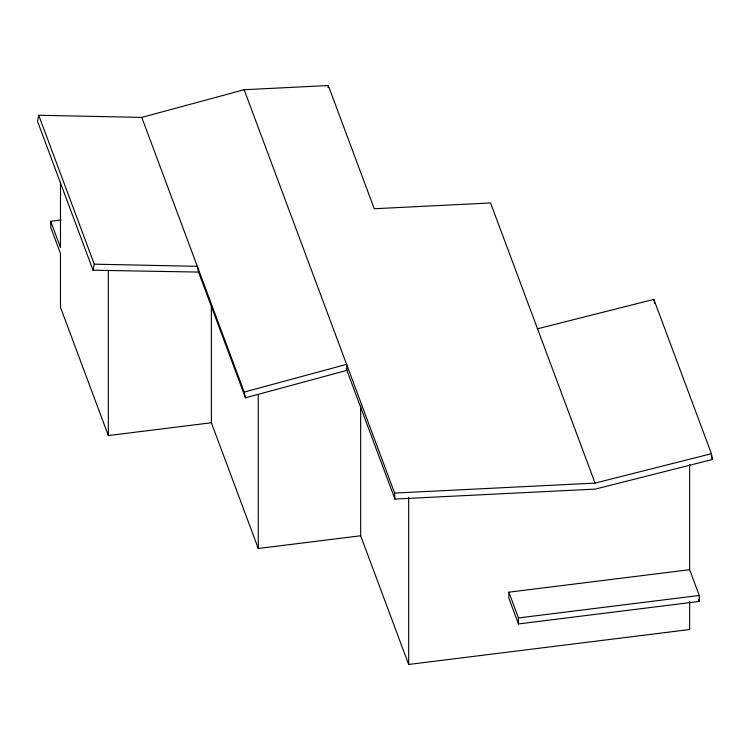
<?xml version="1.0" encoding="UTF-8"?>
<svg xmlns="http://www.w3.org/2000/svg" width="750" height="750" viewBox="0 0 750 750"><rect width="100%" height="100%" fill="white"/><g stroke="black" fill="none" stroke-linecap="round" stroke-linejoin="round"><path stroke-width="1.12" d="M328.078 87.553L328.294 85.537L244.153 89.719L141.769 117.403L38.728 115.266L37.5 121.312L93.047 270.225L198.544 272.062L245.456 397.8L346.903 370.359L346.603 364.369L244.219 392.062L141.769 117.403M93.047 270.225L94.275 264.178L38.728 115.266M537.525 328.8L653.85 299.381L711.413 453.684L712.5 459.459L595.312 489.094L394.913 499.069L346.134 368.297M244.153 89.719L394.613 493.078L595.078 483.103L711.413 453.684M689.644 601.434L689.644 629.522L408.666 664.462L360.656 535.763L258.272 548.494L211.369 422.756L108.328 435.562L60.487 307.331L60.487 253.491L50.7 227.259L50.7 221.278L61.125 219.984M508.847 592.181L689.644 569.7L699.253 595.462L699.253 601.444L518.447 623.925L508.847 598.162L508.847 592.181L518.447 617.944L518.447 623.925M518.447 617.944L699.253 595.462M94.275 264.178L197.316 266.316L198.544 272.062M711.272 456.178L712.5 459.459M698.456 599.297L699.253 601.444M595.078 483.103L490.575 202.959L374.25 208.744L328.294 85.537M50.7 221.278L60.487 247.509L60.487 182.194M244.219 392.062L245.456 397.8M653.85 299.381L654.581 303.234M394.613 493.078L394.913 499.069M689.644 464.447L689.644 569.7M408.666 497.213L408.666 664.462M360.656 405.938L360.656 535.763M258.272 394.613L258.272 548.494M211.369 306.178L211.369 422.756M108.328 270.797L108.328 435.562"/></g></svg>
